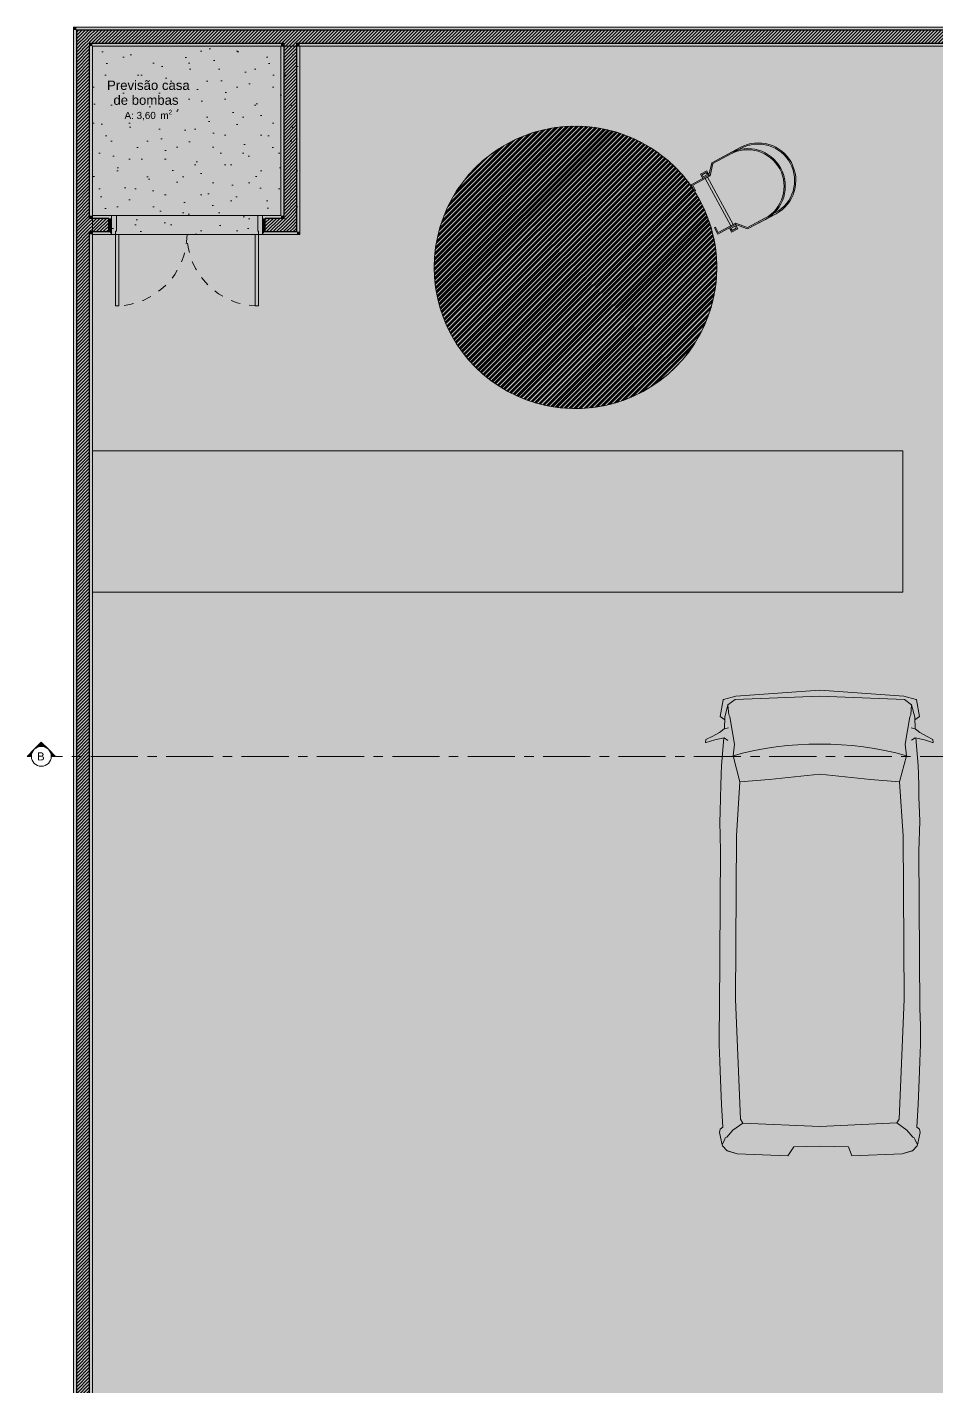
# Model space of a CAD drawing. Header units: metres. Extents: x -77 to 21.6, y -70.6 to -27.7.
# Drawn here: x -77.01 to -67.35, y -42.54 to -28.1 of the extents above; entities that cross this region are included whole.
import ezdxf

# ---------------------------------------------------------------- set-up
doc = ezdxf.new("R2010")
doc.units = ezdxf.units.M
doc.header["$MEASUREMENT"] = 0
for name, pattern in [('Achse', [0.115, 0, -0.04, 0.075, 0]), ('Dashed', [0.07, 0.045, -0.025]), ('Dot & Dashed', [0.6, 0.5, -0.05, 0, -0.05])]:
    doc.linetypes.add(name, pattern=pattern)
for name, color, linetype, lineweight in [('0_Caneta_No__7', 7, 'Continuous', 13), ('0_Caneta_No__98', 7, 'Continuous', 0), ('0_Caneta_No__99', 7, 'Continuous', 20), ('LAJES.EST_Caneta_No__241', 7, 'Continuous', 13), ('MOBILIARIO2_Caneta_No__98', 7, 'Continuous', 0), ('MOBILIÁRIO_Caneta_No__96', 252, 'Continuous', 0), ('PAREDE CONSTRUIR_Caneta_No__241', 7, 'Continuous', 13), ('PAREDE CONSTRUIR_Caneta_No__3', 7, 'Continuous', 25), ('PILARES.EST_Caneta_No__241', 7, 'Continuous', 13), ('PILARES.EST_Caneta_No__4', 7, 'Continuous', 20), ('Portas Archicad_Caneta_No__241', 7, 'Continuous', 13), ('Selos de Zona Archicad_Caneta_No__11', 7, 'Continuous', 5), ('TERRENO.ARQ_Caneta_No__241', 7, 'Continuous', 13), ('ZONA_Caneta_No__91', 255, 'Continuous', 0)]:
    doc.layers.add(name, color=color, linetype=linetype, lineweight=lineweight)
for name, color, linetype, lineweight, true_color in [('LAJES.EST_Caneta_No__18', 7, 'Continuous', 0, 0xdfdfdf), ('MOBILIÁRIO_Caneta_No__19', 7, 'Continuous', 0, 0xe9e9e9), ('PILARES.EST_Caneta_No__18', 7, 'Continuous', 0, 0xdfdfdf), ('Portas Archicad_Caneta_No__9', 7, 'Continuous', 5, 0x020202), ('Portas Archicad_Caneta_No__97', 7, 'Continuous', 5, 0x6b6b6b)]:
    doc.layers.add(name, color=color, linetype=linetype, lineweight=lineweight, true_color=true_color)
for name, color, linetype in [('PAREDE CONSTRUIR', 7, 'Continuous'), ('Portas Archicad', 7, 'Continuous'), ('TERRENO.ARQ', 7, 'Continuous'), ('ZONA', 7, 'Continuous')]:
    doc.layers.add(name, color=color, linetype=linetype)
doc.styles.add('GENERATED_STYLE_1', font='arial.ttf')
pattern_1 = [(45, (0, 0), (-0.0176776695, 0.0176776695), [])]
pattern_2 = [(45, (0, 0.6), (-0.1909188, 0.1909188), [0, -0.18, 0, -0.27]), (110, (0.6, 0.6), (0.253717, 0.09234544), [0, -0.132, 0, -0.228])]

# ---------------------------------------------------------------- blocks, each defined once
blk = doc.blocks.new('Double Door 26')
at = {"layer": 'Portas Archicad', "linetype": 'Continuous', "lineweight": 0, "true_color": 0xffffff}
for points in [[(-0.76, 0.76), (-0.76, 0), (-0.725, 0), (-0.725, 0.76)], [(0.76, 0.76), (0.725, 0.76), (0.725, 0), (0.76, 0)], [(-0.75, -0.2), (-0.75, -0.035), (-0.76, -0.035), (-0.76, 0), (-0.8, 0), (-0.8, -0.2)], [(0.8, -0.2), (0.8, 0), (0.76, 0), (0.76, -0.035), (0.75, -0.035), (0.75, -0.2)]]:
    blk.add_hatch(color=7, dxfattribs=at).paths.add_polyline_path(points)
at = {"layer": 'Portas Archicad_Caneta_No__241', "color": 7, "linetype": 'Continuous', "lineweight": 13}
for p, q in [((-0.76, 0.76), (-0.76, 0)), ((-0.725, 0.76), (-0.76, 0.76)), ((-0.725, 0), (-0.725, 0.76)), ((0.725, 0), (0.725, 0.76)), ((0.725, 0.76), (0.76, 0.76)), ((0.76, 0.76), (0.76, 0)), ((-0.76, 0), (-0.8, 0)), ((-0.8, 0), (-0.8, -0.2)), ((-0.8, -0.03), (-0.8, 0)), ((-0.8, -0.03), (-0.8, 0)), ((-0.8, -0.03), (-0.8, 0)), ((-0.8, -0.03), (-0.8, 0)), ((-0.76, -0.035), (-0.76, 0)), ((-0.76, 0), (-0.725, 0)), ((0.76, 0), (0.725, 0)), ((0.8, 0), (0.76, 0)), ((0.76, 0), (0.76, -0.035)), ((0.8, -0.2), (0.8, 0)), ((0.8, -0.03), (0.8, 0)), ((0.8, -0.03), (0.8, 0)), ((0.8, -0.03), (0.8, 0)), ((0.8, -0.03), (0.8, 0)), ((-0.8, -0.17), (-0.8, -0.03)), ((-0.8, -0.17), (-0.8, -0.03)), ((-0.8, -0.17), (-0.8, -0.03)), ((-0.8, -0.17), (-0.8, -0.03)), ((-0.75, -0.035), (-0.76, -0.035)), ((-0.75, -0.2), (-0.75, -0.035)), ((0.76, -0.035), (0.75, -0.035)), ((0.75, -0.035), (0.75, -0.2)), ((0.8, -0.17), (0.8, -0.03)), ((0.8, -0.17), (0.8, -0.03)), ((0.8, -0.17), (0.8, -0.03)), ((0.8, -0.17), (0.8, -0.03)), ((-0.8, -0.2), (-0.8, -0.17)), ((-0.8, -0.2), (-0.8, -0.17)), ((-0.8, -0.2), (-0.75, -0.2)), ((0.75, -0.2), (0.8, -0.2)), ((0.8, -0.2), (0.8, -0.17)), ((0.8, -0.2), (0.8, -0.17))]:
    blk.add_line(p, q, dxfattribs=at)
at = {"layer": 'Portas Archicad_Caneta_No__9', "color": 18, "linetype": 'Continuous', "lineweight": 5, "true_color": 0x020202}
for p, q in [((-0.8, 0), (0.8, 0)), ((-0.8, -0.2), (0.8, -0.2))]:
    blk.add_line(p, q, dxfattribs=at)
at = {"layer": 'Portas Archicad_Caneta_No__97', "color": 251, "linetype": 'Dashed', "lineweight": 5, "true_color": 0x6b6b6b}
for centre, start, end in [((-0.76, 0), 0, 90), ((0.76, 0), 90, 180)]:
    blk.add_arc(centre, 0.76, start, end, dxfattribs=at)
blk = doc.blocks.new('Van 0024[1]_6', base_point=(-68.594, -35.142))
at = {"layer": 'MOBILIÁRIO_Caneta_No__19', "linetype": 'Continuous', "lineweight": 0, "true_color": 0xe9e9e9}
blk.add_hatch(color=254, dxfattribs=at).paths.add_polyline_path([(-69.47, -40.068), (-68.935, -40.087), (-68.87, -39.992), (-68.29, -39.993), (-68.254, -40.087), (-67.719, -40.068), (-67.668, -40.052), (-67.61, -40.033), (-67.562, -39.983), (-67.559, -39.972), (-67.53, -39.839), (-67.536, -39.804), (-67.564, -39.782), (-67.55, -39.541), (-67.536, -39.19), (-67.532, -39.086), (-67.529, -38.992), (-67.526, -38.909), (-67.527, -38.81), (-67.527, -38.713), (-67.529, -38.605), (-67.532, -38.53), (-67.542, -36.847), (-67.533, -36.537), (-67.538, -36.441), (-67.542, -36.28), (-67.544, -36.157), (-67.546, -36.033), (-67.55, -35.943), (-67.577, -35.649), (-67.482, -35.67), (-67.398, -35.699), (-67.392, -35.697), (-67.395, -35.667), (-67.462, -35.631), (-67.534, -35.591), (-67.582, -35.554), (-67.586, -35.456), (-67.537, -35.421), (-67.569, -35.244), (-67.573, -35.243), (-67.703, -35.207), (-68.595, -35.142), (-69.486, -35.207), (-69.616, -35.243), (-69.62, -35.244), (-69.652, -35.421), (-69.603, -35.456), (-69.607, -35.552), (-69.658, -35.591), (-69.73, -35.631), (-69.804, -35.667), (-69.806, -35.697), (-69.8, -35.699), (-69.71, -35.67), (-69.613, -35.649), (-69.639, -35.943), (-69.643, -36.033), (-69.645, -36.157), (-69.647, -36.28), (-69.652, -36.441), (-69.656, -36.537), (-69.647, -36.847), (-69.658, -38.53), (-69.66, -38.605), (-69.662, -38.713), (-69.663, -38.81), (-69.663, -38.909), (-69.66, -38.992), (-69.657, -39.086), (-69.653, -39.19), (-69.639, -39.541), (-69.625, -39.782), (-69.653, -39.804), (-69.659, -39.839), (-69.63, -39.972), (-69.627, -39.983), (-69.579, -40.033)])
at = {"layer": 'MOBILIÁRIO_Caneta_No__96', "color": 252, "linetype": 'Continuous', "lineweight": 0}
for p, q in [((-69.616, -35.243), (-69.486, -35.207)), ((-68.595, -35.206), (-69.493, -35.241)), ((-68.595, -35.142), (-69.486, -35.207)), ((-67.703, -35.207), (-68.595, -35.142)), ((-67.697, -35.241), (-68.595, -35.206)), ((-67.703, -35.207), (-67.573, -35.243)), ((-69.62, -35.244), (-69.652, -35.421)), ((-69.616, -35.243), (-69.62, -35.244)), ((-69.569, -35.299), (-69.602, -35.429)), ((-69.493, -35.241), (-69.569, -35.299)), ((-69.559, -35.403), (-69.569, -35.299)), ((-67.62, -35.299), (-67.697, -35.241)), ((-67.62, -35.299), (-67.63, -35.403)), ((-67.587, -35.429), (-67.62, -35.299)), ((-67.569, -35.244), (-67.573, -35.243)), ((-67.537, -35.421), (-67.569, -35.244)), ((-69.603, -35.456), (-69.652, -35.421)), ((-69.607, -35.553), (-69.602, -35.429)), ((-69.551, -35.425), (-69.559, -35.403)), ((-69.501, -35.714), (-69.551, -35.425)), ((-67.638, -35.425), (-67.688, -35.714)), ((-67.63, -35.403), (-67.638, -35.425)), ((-67.587, -35.429), (-67.582, -35.554)), ((-67.537, -35.421), (-67.586, -35.456)), ((-69.73, -35.631), (-69.804, -35.667)), ((-69.658, -35.591), (-69.73, -35.631)), ((-69.611, -35.648), (-69.71, -35.67)), ((-69.609, -35.554), (-69.658, -35.591)), ((-69.639, -35.943), (-69.613, -35.649)), ((-69.569, -35.675), (-69.611, -35.648)), ((-69.609, -35.554), (-69.564, -35.541)), ((-67.583, -35.554), (-67.626, -35.541)), ((-67.621, -35.674), (-67.581, -35.648)), ((-67.534, -35.591), (-67.583, -35.554)), ((-67.482, -35.67), (-67.581, -35.648)), ((-67.577, -35.649), (-67.55, -35.943)), ((-67.462, -35.631), (-67.534, -35.591)), ((-67.395, -35.667), (-67.462, -35.631)), ((-69.806, -35.697), (-69.804, -35.667)), ((-69.8, -35.699), (-69.806, -35.697)), ((-69.71, -35.67), (-69.8, -35.699)), ((-69.501, -35.714), (-69.514, -35.839)), ((-67.675, -35.839), (-67.688, -35.714)), ((-67.398, -35.699), (-67.482, -35.67)), ((-67.392, -35.697), (-67.398, -35.699)), ((-67.395, -35.667), (-67.392, -35.697)), ((-69.639, -35.943), (-69.643, -36.033)), ((-69.514, -35.839), (-69.442, -36.117)), ((-67.747, -36.117), (-67.675, -35.839)), ((-67.546, -36.033), (-67.55, -35.943)), ((-69.643, -36.033), (-69.645, -36.157)), ((-69.132, -36.09), (-69.442, -36.117)), ((-68.595, -36.033), (-69.132, -36.09)), ((-68.057, -36.09), (-68.595, -36.033)), ((-67.747, -36.117), (-68.057, -36.09)), ((-67.544, -36.157), (-67.546, -36.033)), ((-69.645, -36.157), (-69.647, -36.28)), ((-69.442, -36.117), (-69.478, -36.689)), ((-67.711, -36.689), (-67.747, -36.117)), ((-67.542, -36.28), (-67.544, -36.157)), ((-69.647, -36.28), (-69.652, -36.441)), ((-67.538, -36.441), (-67.542, -36.28)), ((-69.652, -36.441), (-69.656, -36.537)), ((-67.533, -36.537), (-67.538, -36.441)), ((-69.647, -36.847), (-69.656, -36.537)), ((-67.533, -36.537), (-67.542, -36.847)), ((-69.478, -36.689), (-69.489, -38.427)), ((-67.7, -38.427), (-67.711, -36.689)), ((-69.658, -38.53), (-69.647, -36.847)), ((-67.542, -36.847), (-67.532, -38.53)), ((-69.658, -38.53), (-69.66, -38.605)), ((-69.489, -38.427), (-69.437, -39.698)), ((-67.752, -39.698), (-67.7, -38.427)), ((-67.529, -38.605), (-67.532, -38.53)), ((-69.66, -38.605), (-69.662, -38.713)), ((-67.527, -38.713), (-67.529, -38.605)), ((-69.662, -38.713), (-69.663, -38.81)), ((-69.663, -38.81), (-69.663, -38.909)), ((-67.527, -38.81), (-67.527, -38.713)), ((-67.526, -38.909), (-67.527, -38.81)), ((-69.663, -38.909), (-69.66, -38.992)), ((-67.529, -38.992), (-67.526, -38.909)), ((-69.66, -38.992), (-69.657, -39.086)), ((-69.657, -39.086), (-69.653, -39.19)), ((-67.536, -39.19), (-67.532, -39.086)), ((-67.532, -39.086), (-67.529, -38.992)), ((-69.653, -39.19), (-69.639, -39.541)), ((-67.55, -39.541), (-67.536, -39.19)), ((-69.625, -39.782), (-69.639, -39.541)), ((-67.55, -39.541), (-67.564, -39.782)), ((-69.437, -39.698), (-69.413, -39.74)), ((-67.776, -39.738), (-67.752, -39.698)), ((-69.659, -39.839), (-69.653, -39.804)), ((-69.63, -39.972), (-69.659, -39.839)), ((-69.625, -39.782), (-69.653, -39.804)), ((-69.519, -39.816), (-69.582, -39.888)), ((-69.413, -39.74), (-69.519, -39.816)), ((-68.595, -39.777), (-69.413, -39.74)), ((-67.776, -39.738), (-68.595, -39.777)), ((-67.671, -39.816), (-67.776, -39.738)), ((-67.608, -39.888), (-67.671, -39.816)), ((-67.536, -39.804), (-67.564, -39.782)), ((-67.53, -39.839), (-67.559, -39.972)), ((-67.536, -39.804), (-67.53, -39.839)), ((-69.604, -39.91), (-69.63, -39.972)), ((-69.63, -39.972), (-69.627, -39.983)), ((-69.627, -39.983), (-69.579, -40.033)), ((-69.598, -39.898), (-69.604, -39.91)), ((-69.582, -39.888), (-69.598, -39.898)), ((-68.935, -40.087), (-68.87, -39.992)), ((-68.87, -39.992), (-68.595, -39.986)), ((-68.595, -39.986), (-68.29, -39.993)), ((-68.254, -40.087), (-68.29, -39.993)), ((-67.61, -40.033), (-67.562, -39.983)), ((-67.592, -39.898), (-67.608, -39.888)), ((-67.585, -39.91), (-67.592, -39.898)), ((-67.559, -39.972), (-67.585, -39.91)), ((-67.562, -39.983), (-67.559, -39.972)), ((-69.47, -40.068), (-69.579, -40.033)), ((-69.579, -40.033), (-69.572, -40.036)), ((-69.47, -40.068), (-69.572, -40.036)), ((-69.47, -40.068), (-68.935, -40.087)), ((-68.935, -40.087), (-68.935, -40.087)), ((-68.254, -40.087), (-67.719, -40.068)), ((-68.254, -40.087), (-68.254, -40.087)), ((-67.61, -40.033), (-67.719, -40.068)), ((-67.617, -40.036), (-67.719, -40.068)), ((-67.617, -40.036), (-67.61, -40.033))]:
    blk.add_line(p, q, dxfattribs=at)
blk.add_arc((-68.595, -39.17), 3.456, 74.5704, 105.4296, dxfattribs=at)
blk = doc.blocks.new('Previsão casa de bombas_9_35_6', base_point=(-75.72, -28.861))
at = {"layer": 'Selos de Zona Archicad_Caneta_No__11', "color": 7, "lineweight": 5, "insert": (-75.72, -28.668), "char_height": 0.1, "width": 1, "attachment_point": 2, "line_spacing_factor": 0.946246, "style": 'GENERATED_STYLE_1'}
blk.add_mtext('\\A1;{\\pqc;\\pt0,0.55;\\fArial|b0|i0|c0|p0;\\W1.000000;Previsão casa de bombas\\fArial|b0|i0|c0|p0;\\W1.000000;\\A1{\\H.66x;\\S^  ;}\\fArial|b0|i0|c0|p0;\\W1.000000;\\fArial|b0|i0|c0|p0;\\W1.000000;\\A1{\\H.66x;\\S^  ;}}', dxfattribs=at)
at = {"layer": 'Selos de Zona Archicad_Caneta_No__11', "color": 7, "lineweight": 5, "insert": (-75.72, -28.979), "char_height": 0.075, "attachment_point": 2, "style": 'GENERATED_STYLE_1'}
blk.add_mtext('\\A1;{\\pqc;\\pt0,0.55;\\fArial|b0|i0|c0|p0;\\W1.000000;A: 3,60\\fArial|b0|i0|c0|p0;\\W1.000000;\\A1{\\H.66x;\\S^  ;}\\fArial|b0|i0|c0|p0;\\W1.000000; m\\fArial|b0|i0|c0|p0;\\W1.000000;\\A1{\\H.66x;\\S2^  ;}}', dxfattribs=at)
blk = doc.blocks.new('Caged Ladder 26')
at = {"layer": 'MOBILIARIO2_Caneta_No__98', "color": 7, "linetype": 'Continuous', "lineweight": 0}
for p, q in [((-0.4, -0.3048), (-0.2984, -0.2159)), ((-0.4, -0.3048), (-0.2984, -0.2159)), ((-0.2857, -0.22225), (-0.3873, -0.31115)), ((-0.2857, -0.22225), (-0.3873, -0.31115)), ((-0.3111, -0.1524), (-0.3365, -0.1524)), ((-0.3365, -0.1524), (-0.3365, -0.2032)), ((-0.3365, -0.2032), (-0.3111, -0.2032)), ((-0.3111, -0.2032), (-0.3111, -0.1524)), ((-0.2984, -0.2159), (-0.2857, -0.2159)), ((-0.2984, -0.2159), (-0.2857, -0.2159)), ((-0.2857, -0.2159), (-0.2857, -0.22225)), ((-0.2857, -0.2159), (-0.2857, -0.22225)), ((0.2857, -0.22225), (0.2857, -0.2159)), ((0.2857, -0.2159), (0.2984, -0.2159)), ((0.2857, -0.22225), (0.2857, -0.2159)), ((0.2857, -0.2159), (0.2984, -0.2159)), ((0.3873, -0.31115), (0.2857, -0.22225)), ((0.3873, -0.31115), (0.2857, -0.22225)), ((0.2984, -0.2159), (0.4, -0.3048)), ((0.2984, -0.2159), (0.4, -0.3048)), ((0.3111, -0.1524), (0.3365, -0.1524)), ((0.3111, -0.2032), (0.3111, -0.1524)), ((0.3365, -0.2032), (0.3111, -0.2032)), ((0.3365, -0.1524), (0.3365, -0.2032)), ((-0.4, -0.6477), (-0.4, -0.3048)), ((-0.4, -0.5207), (-0.4, -0.3048)), ((-0.3873, -0.31115), (-0.3873, -0.6477)), ((-0.3873, -0.31115), (-0.3873, -0.5207)), ((0.3873, -0.6477), (0.3873, -0.31115)), ((0.3873, -0.5207), (0.3873, -0.31115)), ((0.4, -0.3048), (0.4, -0.6477)), ((0.4, -0.3048), (0.4, -0.5207))]:
    blk.add_line(p, q, dxfattribs=at)
at = {"layer": 'MOBILIARIO2_Caneta_No__98', "color": 7, "linetype": 'Continuous', "lineweight": 0, "flags": 128}
for points in [[(-0.2857, -0.2159), (-0.2857, -0.0127), (-0.2222, -0.0127), (-0.2222, 0), (-0.2984, 0), (-0.2984, -0.2159)], [(0.2222, -0.0127), (0.2857, -0.0127), (0.2857, -0.2159), (0.2984, -0.2159), (0.2984, 0), (0.2222, 0)], [(-0.2984, -0.1397), (-0.3492, -0.1397), (-0.3492, -0.2159), (-0.2984, -0.2159)], [(0.2984, -0.1397), (0.2984, -0.2159), (0.3492, -0.2159), (0.3492, -0.1397)], [(-0.2857, -0.1628), (-0.2857, -0.1928), (0.2857, -0.1928), (0.2857, -0.1628)]]:
    blk.add_lwpolyline(points, close=True, dxfattribs=at)
at = {"layer": 'MOBILIARIO2_Caneta_No__98', "color": 7, "linetype": 'Continuous', "lineweight": 0}
for centre, radius in [((0, -0.5207), 0.4), ((0, -0.5207), 0.3873), ((0, -0.6477), 0.4), ((0, -0.6477), 0.3873)]:
    blk.add_arc(centre, radius, 180, 0, dxfattribs=at)

msp = doc.modelspace()

# ---------------------------------------------------------------- hatches: boundary and pattern name
at = {"linetype": 'Continuous', "lineweight": 0, "true_color": 0x000000}
for points in [[(-77.006, -35.845), (-76.962, -35.845, -0.198912), (-76.931, -35.77)], [(-76.931, -35.77, -0.414214), (-76.781, -35.77), (-76.856, -35.695)], [(-76.706, -35.845), (-76.781, -35.77, -0.198912), (-76.75, -35.845)]]:
    msp.add_hatch(color=18, dxfattribs=at).paths.add_polyline_path(points)
at = {"layer": 'LAJES.EST_Caneta_No__18', "linetype": 'Continuous', "lineweight": 0, "true_color": 0xdfdfdf}
h = msp.add_hatch(dxfattribs=at)
h.set_pattern_fill('Piso_Externo__0006', color=254, style=0, pattern_type=2)
h.set_pattern_definition(pattern_2)
h.paths.add_polyline_path([(-76.514, -65.102), (-73.814, -65.102, -0.414214), (-75.814, -67.102), (-66.814, -67.102, -0.414214), (-68.814, -65.102), (-68.814, -62.301), (-68.814, -45.4, -0.414214), (-66.514, -43.1), (-65.914, -43.1), (-65.914, -42.3), (-66.514, -42.3), (-66.514, -38.204), (-65.114, -38.204), (-65.114, -36.704), (-66.514, -36.704), (-66.514, -32.6), (-65.114, -32.6), (-56.714, -32.6), (-53.814, -32.6), (-44.014, -32.6), (-44.014, -42.3), (-53.814, -42.3), (-53.814, -47.1), (-44.014, -47.1), (-44.014, -50.852), (-45.614, -50.852), (-45.614, -52.351), (-44.014, -52.351), (-44.014, -60.301), (-48.916, -60.301), (-48.916, -61.101), (-44.361, -61.101), (-44.361, -67.102), (-44.014, -67.102), (-41.514, -67.102), (-41.514, -28.102), (-41.714, -28.102), (-41.714, -60.301), (-43.014, -60.301), (-43.014, -30.002), (-66.514, -30.002), (-66.514, -28.102), (-76.514, -28.102)])
h.paths.add_polyline_path([(-73.814, -45.102), (-76.314, -45.102), (-76.314, -43.089), (-75.798, -43.091, -0.414214), (-73.814, -45.088)], flags=0)
h.paths.add_polyline_path([(-73.814, -45.585, -0.009328), (-73.814, -45.66)], flags=0)
h.paths.add_polyline_path([(-52.814, -46.3), (-52.814, -43.1), (-44.014, -43.1), (-44.014, -46.3)], flags=0)
h.paths.add_polyline_path([(-67.714, -34.1), (-76.314, -34.1), (-76.314, -32.6), (-67.714, -32.6)], flags=0)
h = msp.add_hatch(dxfattribs=at)
h.set_pattern_fill('Piso_Externo__0006', color=254, style=0, pattern_type=2)
h.set_pattern_definition(pattern_2)
h.paths.add_polyline_path([(-76.314, -30.302), (-74.114, -30.302), (-74.114, -28.302), (-76.314, -28.302)])
at = {"layer": 'PAREDE CONSTRUIR', "linetype": 'Continuous', "lineweight": 0, "true_color": 0xffffff}
for points in [[(-76.514, -28.132), (-76.484, -28.132), (-76.514, -28.102)], [(-76.514, -28.102), (-76.484, -28.132), (-76.484, -28.102)], [(-76.514, -28.132), (-76.514, -67.102), (-76.484, -67.102), (-76.484, -28.132)], [(-76.484, -28.102), (-76.484, -28.132), (-41.544, -28.132), (-41.544, -28.102)], [(-76.344, -28.302), (-76.314, -28.302), (-76.344, -28.272)], [(-76.344, -28.272), (-76.314, -28.302), (-76.314, -28.272)], [(-74.314, -28.272), (-76.314, -28.272), (-76.314, -28.302), (-74.314, -28.302)], [(-74.284, -28.272), (-74.314, -28.272), (-74.314, -28.302), (-74.284, -28.302)], [(-74.114, -28.272), (-74.144, -28.272), (-74.144, -28.302), (-74.114, -28.302)], [(-41.714, -28.272), (-74.114, -28.272), (-74.114, -28.302), (-41.714, -28.302)], [(-76.344, -28.302), (-76.344, -30.102), (-76.314, -30.102), (-76.314, -28.302)], [(-74.284, -30.102), (-74.284, -28.302), (-74.314, -28.302), (-74.314, -30.102)], [(-74.114, -30.272), (-74.114, -28.302), (-74.144, -28.302), (-74.144, -30.272)], [(-76.344, -30.102), (-76.344, -30.132), (-76.314, -30.132), (-76.314, -30.102)], [(-76.314, -30.102), (-76.314, -30.132), (-76.11, -30.132), (-76.11, -30.102)], [(-76.14, -30.272), (-76.11, -30.302), (-76.11, -30.132), (-76.14, -30.132)], [(-74.51, -30.132), (-74.314, -30.132), (-74.314, -30.102), (-74.51, -30.102)], [(-74.48, -30.272), (-74.48, -30.132), (-74.51, -30.132), (-74.51, -30.302)], [(-74.284, -30.102), (-74.314, -30.102), (-74.284, -30.132)], [(-74.314, -30.132), (-74.284, -30.132), (-74.314, -30.102)], [(-76.344, -30.272), (-76.344, -30.302), (-76.314, -30.302), (-76.314, -30.272)], [(-76.344, -30.302), (-76.344, -67.102), (-76.314, -67.102), (-76.314, -30.302)], [(-76.314, -30.272), (-76.314, -30.302), (-76.11, -30.302), (-76.14, -30.272)], [(-74.51, -30.302), (-74.144, -30.302), (-74.144, -30.272), (-74.48, -30.272)], [(-74.114, -30.272), (-74.144, -30.272), (-74.114, -30.302)], [(-74.144, -30.272), (-74.144, -30.302), (-74.114, -30.302)]]:
    msp.add_hatch(color=7, dxfattribs=at).paths.add_polyline_path(points)
at = {"layer": 'PAREDE CONSTRUIR', "linetype": 'Continuous', "lineweight": 0, "true_color": 0x000000}
h = msp.add_hatch(dxfattribs=at)
h.set_pattern_fill('common_brick_0006', color=18, style=0, pattern_type=2)
h.set_pattern_definition(pattern_1)
h.paths.add_polyline_path([(-76.484, -28.272), (-76.344, -28.272), (-76.484, -28.132)])
h = msp.add_hatch(dxfattribs=at)
h.set_pattern_fill('common_brick_0006', color=18, style=0, pattern_type=2)
h.set_pattern_definition(pattern_1)
h.paths.add_polyline_path([(-76.484, -28.132), (-76.344, -28.272), (-76.344, -28.132)])
h = msp.add_hatch(dxfattribs=at)
h.set_pattern_fill('common_brick_0006', color=18, style=0, pattern_type=2)
h.set_pattern_definition(pattern_1)
h.paths.add_polyline_path([(-76.344, -28.132), (-76.344, -28.272), (-74.284, -28.272), (-74.284, -28.132)])
h = msp.add_hatch(dxfattribs=at)
h.set_pattern_fill('common_brick_0006', color=18, style=0, pattern_type=2)
h.set_pattern_definition(pattern_1)
h.paths.add_polyline_path([(-74.144, -28.132), (-74.284, -28.132), (-74.284, -28.272), (-74.144, -28.272)])
h = msp.add_hatch(dxfattribs=at)
h.set_pattern_fill('common_brick_0006', color=18, style=0, pattern_type=2)
h.set_pattern_definition(pattern_1)
h.paths.add_polyline_path([(-74.144, -28.132), (-74.144, -28.272), (-41.684, -28.272), (-41.684, -28.132)])
h = msp.add_hatch(dxfattribs=at)
h.set_pattern_fill('common_brick_0006', color=18, style=0, pattern_type=2)
h.set_pattern_definition(pattern_1)
h.paths.add_polyline_path([(-76.484, -28.272), (-76.484, -30.132), (-76.344, -30.132), (-76.344, -28.272)])
h = msp.add_hatch(dxfattribs=at)
h.set_pattern_fill('common_brick_0006', color=18, style=0, pattern_type=2)
h.set_pattern_definition(pattern_1)
h.paths.add_polyline_path([(-74.144, -28.272), (-74.284, -28.272), (-74.284, -28.302), (-74.144, -28.302)])
h = msp.add_hatch(dxfattribs=at)
h.set_pattern_fill('common_brick_0006', color=18, style=0, pattern_type=2)
h.set_pattern_definition(pattern_1)
h.paths.add_polyline_path([(-74.144, -30.132), (-74.144, -28.302), (-74.284, -28.302), (-74.284, -30.132)])
h = msp.add_hatch(dxfattribs=at)
h.set_pattern_fill('common_brick_0006', color=18, style=0, pattern_type=2)
h.set_pattern_definition(pattern_1)
h.paths.add_polyline_path([(-76.484, -30.132), (-76.484, -30.272), (-76.344, -30.272), (-76.344, -30.132)])
h = msp.add_hatch(dxfattribs=at)
h.set_pattern_fill('common_brick_0006', color=18, style=0, pattern_type=2)
h.set_pattern_definition(pattern_1)
h.paths.add_polyline_path([(-76.344, -30.132), (-76.344, -30.272), (-76.314, -30.272), (-76.314, -30.132)])
h = msp.add_hatch(dxfattribs=at)
h.set_pattern_fill('common_brick_0006', color=18, style=0, pattern_type=2)
h.set_pattern_definition(pattern_1)
h.paths.add_polyline_path([(-76.314, -30.132), (-76.314, -30.272), (-76.14, -30.272), (-76.14, -30.132)])
h = msp.add_hatch(dxfattribs=at)
h.set_pattern_fill('common_brick_0006', color=18, style=0, pattern_type=2)
h.set_pattern_definition(pattern_1)
h.paths.add_polyline_path([(-74.284, -30.132), (-74.48, -30.132), (-74.48, -30.272), (-74.284, -30.272)])
h = msp.add_hatch(dxfattribs=at)
h.set_pattern_fill('common_brick_0006', color=18, style=0, pattern_type=2)
h.set_pattern_definition(pattern_1)
h.paths.add_polyline_path([(-74.144, -30.132), (-74.284, -30.132), (-74.144, -30.272)])
h = msp.add_hatch(dxfattribs=at)
h.set_pattern_fill('common_brick_0006', color=18, style=0, pattern_type=2)
h.set_pattern_definition(pattern_1)
h.paths.add_polyline_path([(-74.284, -30.272), (-74.144, -30.272), (-74.284, -30.132)])
h = msp.add_hatch(dxfattribs=at)
h.set_pattern_fill('common_brick_0006', color=18, style=0, pattern_type=2)
h.set_pattern_definition(pattern_1)
h.paths.add_polyline_path([(-76.484, -30.272), (-76.484, -67.102), (-76.344, -67.102), (-76.344, -30.272)])
at = {"layer": 'PILARES.EST_Caneta_No__18', "linetype": 'Continuous', "lineweight": 0, "true_color": 0xdfdfdf}
h = msp.add_hatch(dxfattribs=at)
h.set_pattern_fill('Metal_Pequeno_0006', color=254, style=0, pattern_type=2)
h.set_pattern_definition([(45, (0, 0), (-0.026516504, 0.026516504), []), (45, (-0.005303, 0.005303), (-0.026516504, 0.026516504), []), (45, (-0.010607, 0.010607), (-0.026516504, 0.026516504), [])])
h.paths.add_polyline_path([(-72.683, -30.759), (-72.672, -30.866), (-72.653, -30.971), (-72.626, -31.075), (-72.593, -31.177), (-72.552, -31.275), (-72.504, -31.371), (-72.449, -31.463), (-72.388, -31.551), (-72.321, -31.635), (-72.248, -31.713), (-72.169, -31.786), (-72.086, -31.853), (-71.998, -31.914), (-71.906, -31.969), (-71.81, -32.017), (-71.711, -32.058), (-71.61, -32.092), (-71.506, -32.118), (-71.401, -32.137), (-71.294, -32.149), (-71.187, -32.152), (-71.08, -32.149), (-70.974, -32.137), (-70.868, -32.118), (-70.764, -32.092), (-70.663, -32.058), (-70.564, -32.017), (-70.468, -31.969), (-70.376, -31.914), (-70.288, -31.853), (-70.205, -31.786), (-70.126, -31.713), (-70.053, -31.635), (-69.986, -31.551), (-69.925, -31.463), (-69.871, -31.371), (-69.823, -31.275), (-69.782, -31.177), (-69.748, -31.075), (-69.721, -30.971), (-69.702, -30.866), (-69.691, -30.759), (-69.687, -30.652), (-69.691, -30.545), (-69.702, -30.439), (-69.721, -30.334), (-69.748, -30.23), (-69.782, -30.128), (-69.823, -30.029), (-69.871, -29.933), (-69.925, -29.841), (-69.986, -29.753), (-70.053, -29.67), (-70.126, -29.592), (-70.205, -29.519), (-70.288, -29.452), (-70.376, -29.39), (-70.468, -29.336), (-70.564, -29.288), (-70.663, -29.247), (-70.764, -29.213), (-70.868, -29.187), (-70.974, -29.168), (-71.08, -29.156), (-71.187, -29.152), (-71.294, -29.156), (-71.401, -29.168), (-71.506, -29.187), (-71.61, -29.213), (-71.711, -29.247), (-71.81, -29.288), (-71.906, -29.336), (-71.998, -29.39), (-72.086, -29.452), (-72.169, -29.519), (-72.248, -29.592), (-72.321, -29.67), (-72.388, -29.753), (-72.449, -29.841), (-72.504, -29.933), (-72.552, -30.029), (-72.593, -30.128), (-72.626, -30.23), (-72.653, -30.334), (-72.672, -30.439), (-72.683, -30.545), (-72.687, -30.652)])
at = {"layer": 'TERRENO.ARQ', "linetype": 'Continuous', "lineweight": 0, "true_color": 0xc5d9be}
msp.add_hatch(color=9, dxfattribs=at).paths.add_polyline_path([(-76.314, -34.1), (-67.714, -34.1), (-67.714, -32.6), (-76.314, -32.6)])

# ---------------------------------------------------------------- linework, layer by layer
at = {"layer": '0_Caneta_No__98', "color": 7, "linetype": 'Continuous', "lineweight": 0, "flags": 128}
for points in [[(-77.006, -35.845), (-76.962, -35.845, -0.198912), (-76.931, -35.77)], [(-76.931, -35.77, -0.414214), (-76.781, -35.77), (-76.856, -35.695)], [(-76.706, -35.845), (-76.75, -35.845, 0.198912), (-76.781, -35.77)]]:
    msp.add_lwpolyline(points, format="xyb", close=True, dxfattribs=at)
at = {"layer": '0_Caneta_No__98', "color": 7, "linetype": 'Continuous', "lineweight": 0}
msp.add_circle((-76.856, -35.845), 0.106, dxfattribs=at)
at = {"layer": '0_Caneta_No__99', "color": 7, "linetype": 'Dot & Dashed', "lineweight": 20}
msp.add_line((-41.431, -35.845), (-76.706, -35.845), dxfattribs=at)
at = {"layer": 'LAJES.EST_Caneta_No__241', "color": 7, "linetype": 'Continuous', "lineweight": 13, "flags": 128}
msp.add_lwpolyline([(-48.916, -61.101), (-44.361, -61.101), (-44.361, -67.102), (-44.014, -67.102), (-41.514, -67.102), (-41.514, -28.102), (-41.714, -28.102), (-41.714, -60.301), (-43.014, -60.301), (-43.014, -30.002), (-66.514, -30.002), (-66.514, -28.102), (-76.514, -28.102), (-76.514, -65.102)], dxfattribs=at)
msp.add_lwpolyline([(-48.916, -61.101), (-44.361, -61.101), (-44.361, -67.102), (-44.014, -67.102), (-41.514, -67.102), (-41.514, -28.102), (-41.714, -28.102), (-41.714, -60.301), (-43.014, -60.301), (-43.014, -30.002), (-66.514, -30.002), (-66.514, -28.102), (-76.514, -28.102), (-76.514, -65.102)], dxfattribs=at)
msp.add_lwpolyline([(-48.916, -61.101), (-44.361, -61.101), (-44.361, -67.102), (-44.014, -67.102), (-41.514, -67.102), (-41.514, -28.102), (-41.714, -28.102), (-41.714, -60.301), (-43.014, -60.301), (-43.014, -30.002), (-66.514, -30.002), (-66.514, -28.102), (-76.514, -28.102), (-76.514, -65.102)], dxfattribs=at)
msp.add_lwpolyline([(-48.916, -61.101), (-44.361, -61.101), (-44.361, -67.102), (-44.014, -67.102), (-41.514, -67.102), (-41.514, -28.102), (-41.714, -28.102), (-41.714, -60.301), (-43.014, -60.301), (-43.014, -30.002), (-66.514, -30.002), (-66.514, -28.102), (-76.514, -28.102), (-76.514, -65.102)], dxfattribs=at)
msp.add_lwpolyline([(-48.916, -61.101), (-44.361, -61.101), (-44.361, -67.102), (-44.014, -67.102), (-41.514, -67.102), (-41.514, -28.102), (-41.714, -28.102), (-41.714, -60.301), (-43.014, -60.301), (-43.014, -30.002), (-66.514, -30.002), (-66.514, -28.102), (-76.514, -28.102), (-76.514, -65.102)], dxfattribs=at)
for points in [[(-76.314, -30.302), (-74.114, -30.302), (-74.114, -28.302), (-76.314, -28.302)], [(-67.714, -34.1), (-76.314, -34.1), (-76.314, -32.6), (-67.714, -32.6)]]:
    msp.add_lwpolyline(points, close=True, dxfattribs=at)
at = {"layer": 'PAREDE CONSTRUIR_Caneta_No__241', "color": 7, "linetype": 'Continuous', "lineweight": 13}
for p, q in [((-76.11, -30.102), (-76.11, -30.132)), ((-76.11, -30.132), (-76.11, -30.272)), ((-76.11, -30.132), (-76.11, -30.272)), ((-74.51, -30.102), (-74.51, -30.132)), ((-74.51, -30.132), (-74.51, -30.272)), ((-74.51, -30.132), (-74.51, -30.272)), ((-76.11, -30.272), (-76.11, -30.302)), ((-76.11, -30.272), (-76.11, -30.302)), ((-74.51, -30.272), (-74.51, -30.302)), ((-74.51, -30.272), (-74.51, -30.302))]:
    msp.add_line(p, q, dxfattribs=at)
at = {"layer": 'PAREDE CONSTRUIR_Caneta_No__241', "color": 7, "linetype": 'Continuous', "lineweight": 13, "flags": 128}
for points in [[(-76.514, -28.102), (-76.514, -28.132)], [(-41.544, -28.102), (-76.514, -28.102)], [(-76.514, -28.132), (-76.514, -67.102)], [(-76.314, -28.302), (-74.314, -28.302)], [(-76.314, -30.102), (-76.314, -28.302)], [(-74.314, -28.302), (-74.314, -30.102)], [(-74.114, -30.272), (-74.114, -28.302)], [(-74.114, -28.302), (-41.714, -28.302)], [(-76.11, -30.102), (-76.314, -30.102)], [(-74.314, -30.102), (-74.51, -30.102)], [(-76.314, -30.302), (-76.11, -30.302)], [(-76.314, -67.102), (-76.314, -30.302)], [(-74.51, -30.302), (-74.114, -30.302)], [(-74.114, -30.302), (-74.114, -30.272)]]:
    msp.add_lwpolyline(points, dxfattribs=at)
at = {"layer": 'PAREDE CONSTRUIR_Caneta_No__3', "color": 7, "linetype": 'Continuous', "lineweight": 25}
for p, q in [((-76.484, -28.132), (-76.484, -28.272)), ((-76.344, -28.132), (-76.484, -28.132)), ((-76.484, -28.132), (-76.484, -28.272)), ((-74.284, -28.132), (-76.344, -28.132)), ((-74.144, -28.132), (-74.284, -28.132)), ((-41.684, -28.132), (-74.144, -28.132)), ((-76.484, -28.272), (-76.484, -30.132)), ((-76.344, -28.272), (-76.344, -28.302)), ((-76.344, -28.272), (-74.284, -28.272)), ((-76.344, -28.272), (-76.344, -28.302)), ((-74.284, -28.272), (-74.284, -28.302)), ((-74.284, -28.272), (-74.284, -28.302)), ((-74.144, -28.302), (-74.144, -28.272)), ((-74.144, -28.302), (-74.144, -28.272)), ((-74.144, -28.272), (-41.714, -28.272)), ((-76.344, -30.132), (-76.344, -28.302)), ((-74.284, -28.302), (-74.284, -30.102)), ((-74.144, -30.132), (-74.144, -28.302)), ((-76.484, -30.132), (-76.484, -30.272)), ((-76.314, -30.132), (-76.344, -30.132)), ((-76.314, -30.132), (-76.344, -30.132)), ((-76.14, -30.132), (-76.314, -30.132)), ((-76.14, -30.272), (-76.14, -30.132)), ((-74.284, -30.132), (-74.48, -30.132)), ((-74.48, -30.272), (-74.48, -30.132)), ((-74.284, -30.132), (-74.284, -30.102)), ((-74.284, -30.132), (-74.284, -30.102)), ((-74.144, -30.272), (-74.144, -30.132)), ((-74.144, -30.272), (-74.144, -30.132)), ((-76.484, -30.272), (-76.484, -67.102)), ((-76.344, -30.272), (-76.314, -30.272)), ((-76.344, -30.272), (-76.314, -30.272)), ((-76.344, -67.102), (-76.344, -30.272)), ((-76.314, -30.272), (-76.14, -30.272)), ((-74.48, -30.272), (-74.284, -30.272)), ((-74.284, -30.272), (-74.144, -30.272))]:
    msp.add_line(p, q, dxfattribs=at)
at = {"layer": 'PILARES.EST_Caneta_No__241', "color": 7, "linetype": 'Achse', "lineweight": 13, "flags": 128}
msp.add_lwpolyline([(-72.687, -30.652), (-72.683, -30.545), (-72.672, -30.439), (-72.653, -30.334), (-72.626, -30.23), (-72.593, -30.128), (-72.552, -30.029), (-72.504, -29.933), (-72.449, -29.841), (-72.388, -29.753), (-72.321, -29.67), (-72.248, -29.592), (-72.169, -29.519), (-72.086, -29.452), (-71.998, -29.39), (-71.906, -29.336), (-71.81, -29.288), (-71.711, -29.247), (-71.61, -29.213), (-71.506, -29.187), (-71.401, -29.168), (-71.294, -29.156), (-71.187, -29.152), (-71.08, -29.156), (-70.974, -29.168), (-70.868, -29.187), (-70.764, -29.213), (-70.663, -29.247), (-70.564, -29.288), (-70.468, -29.336), (-70.376, -29.39), (-70.288, -29.452), (-70.205, -29.519), (-70.126, -29.592), (-70.053, -29.67), (-69.986, -29.753), (-69.925, -29.841), (-69.871, -29.933), (-69.823, -30.029), (-69.782, -30.128), (-69.748, -30.23), (-69.721, -30.334), (-69.702, -30.439), (-69.691, -30.545), (-69.687, -30.652), (-69.691, -30.759), (-69.702, -30.866), (-69.721, -30.971), (-69.748, -31.075), (-69.782, -31.177), (-69.823, -31.275), (-69.871, -31.371), (-69.925, -31.463), (-69.986, -31.551), (-70.053, -31.635), (-70.126, -31.713), (-70.205, -31.786), (-70.288, -31.853), (-70.376, -31.914), (-70.468, -31.969), (-70.564, -32.017), (-70.663, -32.058), (-70.764, -32.092), (-70.868, -32.118), (-70.974, -32.137), (-71.08, -32.149), (-71.187, -32.152), (-71.294, -32.149), (-71.401, -32.137), (-71.506, -32.118), (-71.61, -32.092), (-71.711, -32.058), (-71.81, -32.017), (-71.906, -31.969), (-71.998, -31.914), (-72.086, -31.853), (-72.169, -31.786), (-72.248, -31.713), (-72.321, -31.635), (-72.388, -31.551), (-72.449, -31.463), (-72.504, -31.371), (-72.552, -31.275), (-72.593, -31.177), (-72.626, -31.075), (-72.653, -30.971), (-72.672, -30.866), (-72.683, -30.759)], close=True, dxfattribs=at)
at = {"layer": 'PILARES.EST_Caneta_No__4', "color": 7, "linetype": 'Continuous', "lineweight": 20, "flags": 128}
msp.add_lwpolyline([(-72.683, -30.759), (-72.672, -30.866), (-72.653, -30.971), (-72.626, -31.075), (-72.593, -31.177), (-72.552, -31.275), (-72.504, -31.371), (-72.449, -31.463), (-72.388, -31.551), (-72.321, -31.635), (-72.248, -31.713), (-72.169, -31.786), (-72.086, -31.853), (-71.998, -31.914), (-71.906, -31.969), (-71.81, -32.017), (-71.711, -32.058), (-71.61, -32.092), (-71.506, -32.118), (-71.401, -32.137), (-71.294, -32.149), (-71.187, -32.152), (-71.08, -32.149), (-70.974, -32.137), (-70.868, -32.118), (-70.764, -32.092), (-70.663, -32.058), (-70.564, -32.017), (-70.468, -31.969), (-70.376, -31.914), (-70.288, -31.853), (-70.205, -31.786), (-70.126, -31.713), (-70.053, -31.635), (-69.986, -31.551), (-69.925, -31.463), (-69.871, -31.371), (-69.823, -31.275), (-69.782, -31.177), (-69.748, -31.075), (-69.721, -30.971), (-69.702, -30.866), (-69.691, -30.759), (-69.687, -30.652), (-69.691, -30.545), (-69.702, -30.439), (-69.721, -30.334), (-69.748, -30.23), (-69.782, -30.128), (-69.823, -30.029), (-69.871, -29.933), (-69.925, -29.841), (-69.986, -29.753), (-70.053, -29.67), (-70.126, -29.592), (-70.205, -29.519), (-70.288, -29.452), (-70.376, -29.39), (-70.468, -29.336), (-70.564, -29.288), (-70.663, -29.247), (-70.764, -29.213), (-70.868, -29.187), (-70.974, -29.168), (-71.08, -29.156), (-71.187, -29.152), (-71.294, -29.156), (-71.401, -29.168), (-71.506, -29.187), (-71.61, -29.213), (-71.711, -29.247), (-71.81, -29.288), (-71.906, -29.336), (-71.998, -29.39), (-72.086, -29.452), (-72.169, -29.519), (-72.248, -29.592), (-72.321, -29.67), (-72.388, -29.753), (-72.449, -29.841), (-72.504, -29.933), (-72.552, -30.029), (-72.593, -30.128), (-72.626, -30.23), (-72.653, -30.334), (-72.672, -30.439), (-72.683, -30.545), (-72.687, -30.652)], close=True, dxfattribs=at)
at = {"layer": 'TERRENO.ARQ_Caneta_No__241', "color": 7, "linetype": 'Continuous', "lineweight": 13, "flags": 128}
msp.add_lwpolyline([(-76.314, -34.1), (-67.714, -34.1), (-67.714, -32.6), (-76.314, -32.6)], close=True, dxfattribs=at)
at = {"layer": 'ZONA_Caneta_No__91', "color": 255, "linetype": 'Continuous', "lineweight": 0, "flags": 128}
msp.add_lwpolyline([(-74.314, -30.102), (-74.314, -28.302), (-76.314, -28.302), (-76.314, -30.102)], close=True, dxfattribs=at)

# ---------------------------------------------------------------- block references
at = {"layer": 'MOBILIARIO2_Caneta_No__98', "color": 7, "linetype": 'Continuous', "lineweight": 0, "xscale": -1, "rotation": 118.3029358562211}
msp.add_blockref('Caged Ladder 26', (-69.819, -30.037), dxfattribs=at)
at = {"layer": 'MOBILIÁRIO_Caneta_No__96', "color": 252, "linetype": 'Continuous', "lineweight": 0}
msp.add_blockref('Van 0024[1]_6', (-68.594, -35.142), dxfattribs=at)
at = {"layer": 'Portas Archicad', "color": 7, "linetype": 'Continuous', "lineweight": 0, "xscale": -1, "rotation": 180}
msp.add_blockref('Double Door 26', (-75.31, -30.302), dxfattribs=at)
at = {"layer": 'ZONA', "color": 7, "linetype": 'Continuous', "lineweight": 0}
msp.add_blockref('Previsão casa de bombas_9_35_6', (-75.72, -28.861), dxfattribs=at)

# ---------------------------------------------------------------- texts
at = {"layer": '0_Caneta_No__7', "color": 7, "lineweight": 13, "insert": (-76.821, -35.888), "char_height": 0.085, "attachment_point": 9, "style": 'GENERATED_STYLE_1'}
msp.add_mtext('\\A1;{\\pqr;\\pt0;\\fArial|b0|i0|c0|p0;\\W1.000000;B}', dxfattribs=at)

doc.saveas('drawing.dxf')
